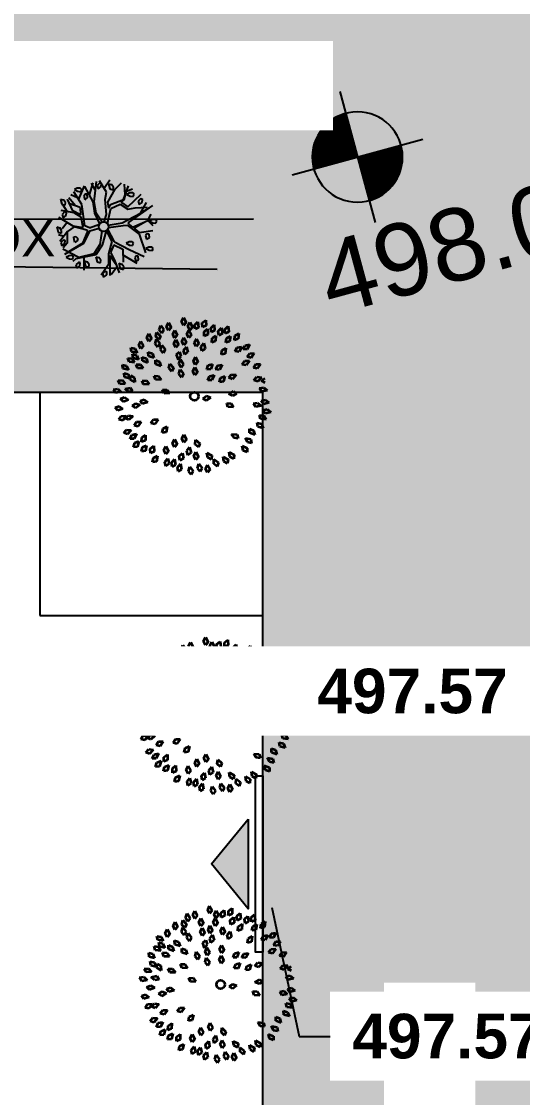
# Model space of a CAD drawing. Header units: millimetres. Extents: x -179928 to 528275, y -469666 to 511935.
# Drawn here: x 200892 to 214597, y 88024 to 117454 of the extents above; entities that cross this region are included whole.
import ezdxf
from ezdxf import colors
from ezdxf.entities.mleader import LeaderData, LeaderLine
from ezdxf.math import Vec2, Vec3

# ---------------------------------------------------------------- set-up
doc = ezdxf.new("R2010")
doc.units = ezdxf.units.MM
for name, color, linetype in [('ad-Client road levels', 1, 'Continuous'), ('ad-Entrance(1625)', 2, 'Continuous'), ('ad-Lvl-Entance road', 4, 'Continuous'), ('ad-Parking', 2, 'Continuous'), ('ad-Road', 2, 'Continuous'), ('ad-Road Hatch', 8, 'Continuous'), ('ad-Text', 7, 'Continuous')]:
    doc.layers.add(name, color=color, linetype=linetype)
doc.layers.add('ad-Landscape', color=94, linetype='Continuous', lineweight=35)
doc.layers.add('ad-Plot Boundary', color=6, linetype='Continuous', true_color=0xff00ff)
doc.styles.add('ARIAL', font='arial.ttf')
doc.styles.add('MtX_Century_Gothic', font='GOTHIC.TTF')
doc.styles.get("Standard").update_dxf_attribs({"font": 'arial.ttf'})

# ---------------------------------------------------------------- blocks, each defined once
blk = doc.blocks.new('A$C4fb60e89')
at = {"layer": 'ad-Road Hatch', "ltscale": 5, "transparency": 33554687}
h = blk.add_hatch(dxfattribs=at)
h.set_pattern_fill('AR-HBONE', color=256, scale=15)
h.set_pattern_definition([(45, (-193247.7, -428758.8), (0, 2155.2615), [4572, -1524]), (135, (-192170.1, -427681.1), (2e-13, 2155.2615), [4572, -1524])])
h.paths.add_polyline_path([(175594, -250241), (169178, -249341), (167473, -249057), (167473, -138694), (101313, -138694), (101313, -199954), (101308, -237995), (101040, -268291), (101008, -280968), (101066, -293684), (101243, -311127), (100910, -319344), (100949, -333937), (100669, -366960), (100727, -390983), (100669, -404586), (100538, -420418), (100467, -428759), (92426, -427265), (92163, -427209), (92163, -321454), (24803, -321454), (24803, -412961), (15653, -411029), (15654, -321452), (-19535, -321452), (-34427, -319477), (-65207, -315395), (-171770, -301268), (-185854, -298333), (-193248, -296832), (-193244, -292908), (-191914, -285219), (-191839, -284679), (-183397, -286393), (-169723, -289243), (-53141, -304698), (-18730, -309262), (15653, -309262), (15653, 703), (24803, 1115), (24803, -129544), (92163, -129544), (92163, 15133), (101313, 17713), (101313, -129544), (167473, -129544), (167473, 35552), (175738, 37855), (175849, 28595), (175836, 25947), (175777, 14040), (175855, 2316), (175660, -18036), (175731, -34039), (175718, -46839), (175673, -63402), (175816, -82072), (175542, -106356), (175490, -124641), (175575, -145019), (175731, -168892), (175797, -181269), (175797, -192667), (175744, -208200), (175829, -223277), (175888, -234871)])
h.paths.add_polyline_path([(24803, -309264), (92163, -309264), (92163, -138694), (24803, -138694)], flags=16)
at = {"layer": 'ad-Road', "ltscale": 5}
blk.add_lwpolyline([(101243, -311127), (100910, -319344), (100949, -333937), (100669, -366960), (100727, -390983), (100669, -404586), (100538, -420418), (100467, -428759), (92426, -427265), (92163, -427209), (92163, -321454), (24803, -321454), (24803, -412961), (15653, -411029), (15654, -321452), (-19535, -321452), (-34427, -319477), (-65207, -315395)], dxfattribs=at)
at = {"layer": 'ad-Text', "linetype": 'Continuous', "insert": (20228, -366657), "char_height": 1250, "width": 56881.51, "attachment_point": 5, "rotation": 90, "style": 'MtX_Century_Gothic', "bg_fill": 3, "box_fill_scale": 1.5, "bg_fill_color": 257, "bg_fill_transparency": 0}
blk.add_mtext("\\pxqd;30' WIDE ROAD", dxfattribs=at)
blk = doc.blocks.new('zw$A88E')
at = {"layer": 'ad-Plot Boundary', "ltscale": 5}
blk.add_lwpolyline([(-214414, -389359), (-160084, -389359), (-160084, -359309), (-195260, -359309), (-210179, -357330)], close=True, dxfattribs=at)
blk = doc.blocks.new('zw$944D')
at = {"layer": 'ad-Parking', "ltscale": 5}
blk.add_lwpolyline([(0, 0), (6100, 0), (6100, 6100), (0, 6100)], close=True, dxfattribs=at)
blk = doc.blocks.new('zw$2786')
at = {"layer": 'ad-Parking', "ltscale": 5}
blk.add_blockref('zw$944D', (21449, -246797), dxfattribs=at)
blk = doc.blocks.new('zw$68CA')
at = {"layer": 'ad-Entrance(1625)', "ltscale": 5}
h = blk.add_hatch(color=256, dxfattribs=at)
h.dxf.hatch_style = 1
h.paths.add_polyline_path([(-400, -1187.5), (-400, -3637.5), (-1400, -2412.5)])
for points in [[(-200, 0), (0, 0), (0, -4825), (-200, -4825)], [(-400, -1187.5), (-400, -3637.5), (-1400, -2412.5)]]:
    blk.add_lwpolyline(points, close=True, dxfattribs=at)
blk = doc.blocks.new('zw$9E45')
at = {"layer": 'ad-Entrance(1625)', "ltscale": 5}
blk.add_blockref('zw$68CA', (15653, -331934), dxfattribs=at)
blk = doc.blocks.new("Plot's Boundary")
at = {"layer": 'ad-Road', "ltscale": 5}
blk.add_blockref('A$C4fb60e89', (191839, 428759), dxfattribs=at)
at = {"layer": 'ad-Entrance(1625)', "ltscale": 5}
blk.add_blockref('zw$9E45', (191839, 428759), dxfattribs=at)
at = {"layer": 'ad-Parking', "ltscale": 5}
blk.add_blockref('zw$2786', (179944, 348002), dxfattribs=at)
at = {"layer": 'ad-Plot Boundary', "ltscale": 5}
blk.add_blockref('zw$A88E', (367577, 466614), dxfattribs=at)
blk = doc.blocks.new('ERFWEF')
at = {"color": 219, "linetype": 'Continuous', "true_color": 0x642165}
for p, q in [((260795.22, 1945739.7), (260795.218, 1945739.554)), ((260795.22, 1945739.7), (260795.296, 1945739.656)), ((260795.678, 1945739.608), (260795.52, 1945739.734)), ((260795.743, 1945739.406), (260795.621, 1945739.793)), ((260795.741, 1945739.867), (260795.655, 1945739.85)), ((260795.655, 1945739.85), (260795.728, 1945739.781)), ((260795.695, 1945739.551), (260795.948, 1945739.873)), ((260795.728, 1945739.781), (260795.805, 1945739.749)), ((260795.823, 1945739.846), (260795.741, 1945739.867)), ((260795.805, 1945739.749), (260795.848, 1945739.791)), ((260795.848, 1945739.791), (260795.823, 1945739.846)), ((260796.061, 1945739.39), (260795.955, 1945739.855)), ((260796.013, 1945739.602), (260796.202, 1945739.889)), ((260796.09, 1945739.382), (260796.294, 1945739.908)), ((260796.204, 1945739.695), (260796.149, 1945739.895)), ((260796.378, 1945739.844), (260796.284, 1945739.793)), ((260796.284, 1945739.793), (260796.286, 1945739.698)), ((260796.286, 1945739.698), (260796.383, 1945739.735)), ((260796.378, 1945739.844), (260796.41, 1945739.814)), ((260796.487, 1945739.548), (260796.379, 1945739.903)), ((260796.383, 1945739.735), (260796.41, 1945739.814)), ((260796.45, 1945739.671), (260796.665, 1945739.854)), ((260796.597, 1945739.758), (260796.596, 1945739.612)), ((260796.597, 1945739.758), (260796.674, 1945739.714)), ((260796.701, 1945739.631), (260796.674, 1945739.714)), ((260795.218, 1945739.554), (260795.303, 1945739.505)), ((260795.307, 1945739.324), (260795.246, 1945739.519)), ((260795.324, 1945739.573), (260795.296, 1945739.656)), ((260795.303, 1945739.505), (260795.324, 1945739.573)), ((260795.465, 1945739.298), (260795.405, 1945739.649)), ((260795.679, 1945739.339), (260795.436, 1945739.503)), ((260795.567, 1945739.414), (260795.45, 1945739.67)), ((260795.667, 1945738.818), (260795.743, 1945739.406)), ((260795.901, 1945739.654), (260795.857, 1945739.612)), ((260795.857, 1945739.612), (260795.859, 1945739.517)), ((260795.859, 1945739.517), (260795.879, 1945739.519)), ((260795.879, 1945739.519), (260795.945, 1945739.534)), ((260795.963, 1945739.631), (260795.901, 1945739.654)), ((260795.945, 1945739.534), (260795.963, 1945739.631)), ((260796.398, 1945739.366), (260796.487, 1945739.548)), ((260796.447, 1945739.279), (260796.731, 1945739.57)), ((260796.596, 1945739.612), (260796.68, 1945739.563)), ((260796.68, 1945739.563), (260796.701, 1945739.631)), ((260796.731, 1945739.57), (260796.95, 1945739.689)), ((260796.884, 1945739.235), (260797.107, 1945739.562)), ((260796.895, 1945739.22), (260797.022, 1945739.435)), ((260796.96, 1945739.347), (260797.014, 1945739.629)), ((260797.019, 1945739.438), (260797.193, 1945739.454)), ((260795.361, 1945738.89), (260795.044, 1945739.227)), ((260795.249, 1945739.334), (260795.155, 1945739.283)), ((260795.155, 1945739.283), (260795.157, 1945739.188)), ((260795.157, 1945739.188), (260795.254, 1945739.225)), ((260795.482, 1945739.241), (260795.158, 1945739.395)), ((260795.249, 1945739.334), (260795.281, 1945739.303)), ((260795.254, 1945739.225), (260795.281, 1945739.303)), ((260795.638, 1945739.139), (260795.465, 1945739.298)), ((260795.632, 1945739.072), (260795.482, 1945739.241)), ((260795.679, 1945739.339), (260795.638, 1945739.139)), ((260796.028, 1945739.079), (260796.061, 1945739.39)), ((260796.057, 1945739.07), (260796.09, 1945739.382)), ((260796.328, 1945738.961), (260796.398, 1945739.366)), ((260796.432, 1945739.111), (260796.447, 1945739.279)), ((260796.432, 1945739.111), (260796.5, 1945739.201)), ((260796.487, 1945739.091), (260796.759, 1945739.133)), ((260796.5, 1945739.201), (260796.884, 1945739.235)), ((260796.759, 1945739.133), (260796.93, 1945738.949)), ((260796.803, 1945739.185), (260796.895, 1945739.22)), ((260796.822, 1945739.159), (260796.803, 1945739.185)), ((260796.824, 1945739.158), (260796.945, 1945739.007)), ((260796.945, 1945739.007), (260797.386, 1945739.246)), ((260797.094, 1945739.363), (260797.008, 1945739.345)), ((260797.008, 1945739.345), (260797.082, 1945739.276)), ((260797.082, 1945739.276), (260797.158, 1945739.245)), ((260797.177, 1945739.341), (260797.094, 1945739.363)), ((260797.158, 1945739.245), (260797.202, 1945739.287)), ((260797.202, 1945739.287), (260797.177, 1945739.341)), ((260797.347, 1945739.134), (260797.253, 1945739.083)), ((260797.347, 1945739.134), (260797.379, 1945739.103)), ((260797.352, 1945739.025), (260797.379, 1945739.103)), ((260794.921, 1945738.99), (260794.919, 1945738.843)), ((260794.919, 1945738.843), (260795.004, 1945738.794)), ((260794.921, 1945738.99), (260794.997, 1945738.945)), ((260795.025, 1945738.862), (260794.997, 1945738.945)), ((260795.004, 1945738.794), (260795.025, 1945738.862)), ((260795.226, 1945739.033), (260795.055, 1945738.904)), ((260795.381, 1945738.867), (260795.171, 1945738.79)), ((260795.611, 1945738.78), (260795.361, 1945738.89)), ((260795.691, 1945738.687), (260795.381, 1945738.867)), ((260795.616, 1945738.789), (260795.632, 1945739.072)), ((260795.78, 1945738.729), (260795.667, 1945738.818)), ((260796.08, 1945738.763), (260796.028, 1945739.079)), ((260796.159, 1945738.792), (260796.057, 1945739.07)), ((260796.212, 1945738.783), (260796.328, 1945738.961)), ((260796.283, 1945738.715), (260796.487, 1945739.091)), ((260797.6, 1945738.867), (260796.824, 1945738.591)), ((260796.93, 1945738.949), (260797.126, 1945738.929)), ((260797.126, 1945738.929), (260797.447, 1945738.863)), ((260797.232, 1945738.752), (260797.469, 1945738.989)), ((260797.232, 1945738.752), (260797.495, 1945738.834)), ((260797.253, 1945739.083), (260797.255, 1945738.988)), ((260797.255, 1945738.988), (260797.352, 1945739.025)), ((260795.171, 1945738.79), (260794.902, 1945738.583)), ((260795.04, 1945738.69), (260794.909, 1945738.766)), ((260795.012, 1945738.6), (260794.919, 1945738.549)), ((260794.919, 1945738.549), (260794.92, 1945738.454)), ((260795.012, 1945738.6), (260795.044, 1945738.57)), ((260795.018, 1945738.492), (260795.044, 1945738.57)), ((260795.165, 1945738.788), (260795.08, 1945738.491)), ((260795.284, 1945738.521), (260795.302, 1945738.604)), ((260795.285, 1945738.447), (260795.284, 1945738.521)), ((260795.302, 1945738.604), (260795.36, 1945738.602)), ((260795.36, 1945738.602), (260795.392, 1945738.531)), ((260795.392, 1945738.531), (260795.361, 1945738.476)), ((260795.717, 1945738.672), (260795.498, 1945738.394)), ((260795.763, 1945738.646), (260795.509, 1945738.36)), ((260795.691, 1945738.688), (260795.717, 1945738.672)), ((260795.763, 1945738.645), (260795.764, 1945738.644)), ((260796.033, 1945738.646), (260795.764, 1945738.644)), ((260795.78, 1945738.729), (260796.074, 1945738.757)), ((260796.084, 1945738.557), (260795.931, 1945738.22)), ((260796.197, 1945738.535), (260795.993, 1945738.184)), ((260796.203, 1945738.537), (260796.272, 1945738.209)), ((260796.336, 1945738.18), (260796.252, 1945738.566)), ((260796.282, 1945738.608), (260796.687, 1945738.554)), ((260796.294, 1945738.669), (260796.68, 1945738.628)), ((260796.68, 1945738.628), (260797.232, 1945738.752)), ((260796.687, 1945738.554), (260796.789, 1945738.53)), ((260796.789, 1945738.53), (260797.047, 1945738.204)), ((260796.824, 1945738.591), (260796.92, 1945738.442)), ((260797.371, 1945738.507), (260797.505, 1945738.652)), ((260794.92, 1945738.454), (260795.018, 1945738.492)), ((260795.286, 1945738.021), (260794.921, 1945738.361)), ((260795.509, 1945738.36), (260794.929, 1945738.21)), ((260795.08, 1945738.491), (260794.942, 1945738.396)), ((260795.19, 1945738.286), (260795.048, 1945738.245)), ((260795.418, 1945738.354), (260795.185, 1945738.286)), ((260795.361, 1945738.476), (260795.285, 1945738.447)), ((260795.498, 1945738.394), (260795.418, 1945738.354)), ((260795.931, 1945738.22), (260795.709, 1945738.009)), ((260796.92, 1945738.442), (260797.371, 1945738.507)), ((260796.947, 1945738.403), (260797.284, 1945738.495)), ((260796.947, 1945738.403), (260797.06, 1945738.255)), ((260797.06, 1945738.255), (260797.428, 1945738.205)), ((260797.371, 1945738.507), (260797.469, 1945738.334)), ((260797.5, 1945738.497), (260797.414, 1945738.48)), ((260797.414, 1945738.48), (260797.488, 1945738.411)), ((260797.488, 1945738.411), (260797.564, 1945738.379)), ((260797.582, 1945738.476), (260797.5, 1945738.497)), ((260797.564, 1945738.379), (260797.607, 1945738.421)), ((260797.607, 1945738.421), (260797.582, 1945738.476)), ((260795.042, 1945738.142), (260794.956, 1945738.125)), ((260794.956, 1945738.125), (260795.03, 1945738.056)), ((260795.03, 1945738.056), (260795.106, 1945738.025)), ((260795.124, 1945738.121), (260795.042, 1945738.142)), ((260795.199, 1945738.013), (260795.103, 1945737.963)), ((260795.106, 1945738.025), (260795.149, 1945738.067)), ((260795.149, 1945738.067), (260795.124, 1945738.121)), ((260795.754, 1945737.971), (260795.199, 1945738.013)), ((260795.709, 1945738.009), (260795.286, 1945738.021)), ((260795.418, 1945737.991), (260795.324, 1945737.659)), ((260795.741, 1945737.924), (260795.739, 1945737.778)), ((260795.741, 1945737.924), (260795.817, 1945737.88)), ((260795.993, 1945738.184), (260795.754, 1945737.971)), ((260796.272, 1945738.209), (260796.099, 1945737.911)), ((260796.298, 1945738.112), (260796.157, 1945737.925)), ((260796.157, 1945737.925), (260796.206, 1945737.697)), ((260796.298, 1945738.112), (260796.508, 1945737.932)), ((260796.336, 1945738.18), (260796.672, 1945737.872)), ((260796.508, 1945737.932), (260796.422, 1945737.584)), ((260796.726, 1945738.076), (260796.64, 1945738.059)), ((260796.64, 1945738.059), (260796.713, 1945737.989)), ((260796.713, 1945737.989), (260796.79, 1945737.958)), ((260796.808, 1945738.055), (260796.726, 1945738.076)), ((260796.79, 1945737.958), (260796.833, 1945738)), ((260796.833, 1945738), (260796.808, 1945738.055)), ((260797.047, 1945738.204), (260797.083, 1945737.668)), ((260797.248, 1945738.161), (260797.205, 1945738.119)), ((260797.205, 1945738.119), (260797.207, 1945738.024)), ((260797.207, 1945738.024), (260797.227, 1945738.026)), ((260797.227, 1945738.026), (260797.292, 1945738.042)), ((260797.311, 1945738.138), (260797.248, 1945738.161)), ((260797.292, 1945738.042), (260797.311, 1945738.138)), ((260795.239, 1945737.894), (260795.155, 1945737.849)), ((260795.155, 1945737.849), (260795.157, 1945737.754)), ((260795.157, 1945737.754), (260795.254, 1945737.791)), ((260795.281, 1945737.87), (260795.244, 1945737.904)), ((260795.254, 1945737.791), (260795.281, 1945737.87)), ((260795.401, 1945737.894), (260795.399, 1945737.747)), ((260795.399, 1945737.747), (260795.484, 1945737.698)), ((260795.401, 1945737.894), (260795.477, 1945737.849)), ((260795.505, 1945737.766), (260795.477, 1945737.849)), ((260795.484, 1945737.698), (260795.505, 1945737.766)), ((260795.739, 1945737.778), (260795.824, 1945737.729)), ((260796.019, 1945737.63), (260795.752, 1945737.399)), ((260795.844, 1945737.797), (260795.817, 1945737.88)), ((260795.824, 1945737.729), (260795.844, 1945737.797)), ((260796.116, 1945737.855), (260795.975, 1945737.328)), ((260796.099, 1945737.911), (260796.019, 1945737.63)), ((260796.116, 1945737.855), (260796.217, 1945737.574)), ((260796.206, 1945737.697), (260796.239, 1945737.326)), ((260796.471, 1945737.782), (260796.779, 1945737.458)), ((260796.672, 1945737.872), (260797.014, 1945737.579)), ((260796.803, 1945737.656), (260796.76, 1945737.614)), ((260796.866, 1945737.633), (260796.803, 1945737.656)), ((260796.847, 1945737.536), (260796.866, 1945737.633)), ((260797.207, 1945737.796), (260797.121, 1945737.779)), ((260797.121, 1945737.779), (260797.194, 1945737.71)), ((260797.194, 1945737.71), (260797.271, 1945737.679)), ((260797.289, 1945737.775), (260797.207, 1945737.796)), ((260797.271, 1945737.679), (260797.314, 1945737.721)), ((260797.314, 1945737.721), (260797.289, 1945737.775)), ((260795.891, 1945737.474), (260795.797, 1945737.422)), ((260795.797, 1945737.422), (260795.799, 1945737.328)), ((260795.799, 1945737.328), (260795.896, 1945737.365)), ((260795.891, 1945737.474), (260795.923, 1945737.443)), ((260795.896, 1945737.365), (260795.923, 1945737.443)), ((260796.224, 1945737.499), (260796.015, 1945737.339)), ((260796.301, 1945737.586), (260796.299, 1945737.439)), ((260796.299, 1945737.439), (260796.384, 1945737.39)), ((260796.301, 1945737.586), (260796.377, 1945737.541)), ((260796.405, 1945737.458), (260796.377, 1945737.541)), ((260796.384, 1945737.39), (260796.405, 1945737.458)), ((260796.76, 1945737.614), (260796.762, 1945737.519)), ((260796.762, 1945737.519), (260796.782, 1945737.521)), ((260796.782, 1945737.521), (260796.847, 1945737.536))]:
    blk.add_line(p, q, dxfattribs=at)
blk.add_circle((260796.163, 1945738.661), 0.131, dxfattribs=at)
blk = doc.blocks.new('qerfefr')
at = {"layer": 'ad-Landscape', "color": 104, "ltscale": 1.622888}
for p, q in [((260795.962, 1945721.719, 129.914), (260796.032, 1945721.823, 129.914)), ((260796.032, 1945721.823, 129.914), (260796.083, 1945721.68, 129.914)), ((260796.173, 1945721.748, 129.914), (260796.255, 1945721.842, 129.914)), ((260796.197, 1945721.633, 129.914), (260796.173, 1945721.748, 129.914)), ((260796.255, 1945721.842, 129.914), (260796.288, 1945721.694, 129.914)), ((260795.87, 1945721.677, 129.914), (260795.944, 1945721.544, 129.914)), ((260795.944, 1945721.544, 129.914), (260795.875, 1945721.46, 129.914)), ((260796, 1945721.608, 129.914), (260795.962, 1945721.719, 129.914)), ((260796.083, 1945721.68, 129.914), (260796, 1945721.608, 129.914)), ((260796.288, 1945721.694, 129.914), (260796.197, 1945721.633, 129.914)), ((260796.283, 1945721.505, 129.914), (260796.365, 1945721.6, 129.914)), ((260796.307, 1945721.39, 129.914), (260796.283, 1945721.505, 129.914)), ((260796.398, 1945721.451, 129.914), (260796.307, 1945721.39, 129.914)), ((260796.365, 1945721.6, 129.914), (260796.398, 1945721.451, 129.914)), ((260795.855, 1945721.186, 129.914), (260795.92, 1945721.293, 129.914)), ((260795.898, 1945721.076, 129.914), (260795.855, 1945721.186, 129.914)), ((260795.978, 1945721.152, 129.914), (260795.898, 1945721.076, 129.914)), ((260795.92, 1945721.293, 129.914), (260795.978, 1945721.152, 129.914)), ((260796.247, 1945721.244, 129.914), (260796.329, 1945721.339, 129.914)), ((260796.271, 1945721.129, 129.914), (260796.247, 1945721.244, 129.914)), ((260796.362, 1945721.19, 129.914), (260796.271, 1945721.129, 129.914)), ((260796.329, 1945721.339, 129.914), (260796.362, 1945721.19, 129.914)), ((260796.237, 1945720.939, 129.914), (260796.335, 1945720.988, 129.914)), ((260796.25, 1945720.787, 129.914), (260796.237, 1945720.939, 129.914)), ((260796.344, 1945720.87, 129.914), (260796.25, 1945720.787, 129.914)), ((260796.335, 1945720.988, 129.914), (260796.344, 1945720.87, 129.914)), ((260795.94, 1945720.635, 129.914), (260796, 1945720.745, 129.914)), ((260795.989, 1945720.528, 129.914), (260795.94, 1945720.635, 129.914)), ((260796.065, 1945720.607, 129.914), (260795.989, 1945720.528, 129.914)), ((260796, 1945720.745, 129.914), (260796.065, 1945720.607, 129.914)), ((260796.234, 1945720.683, 129.914), (260796.31, 1945720.782, 129.914)), ((260796.265, 1945720.569, 129.914), (260796.234, 1945720.683, 129.914)), ((260796.352, 1945720.636, 129.914), (260796.265, 1945720.569, 129.914)), ((260796.31, 1945720.782, 129.914), (260796.352, 1945720.636, 129.914)), ((260795.614, 1945720.107, 129.914), (260795.729, 1945720.082, 129.914)), ((260795.633, 1945720, 129.914), (260795.614, 1945720.107, 129.914)), ((260795.782, 1945719.969, 129.914), (260795.633, 1945720, 129.914)), ((260795.729, 1945720.082, 129.914), (260795.782, 1945719.969, 129.914)), ((260794.373, 1945719.188, 129.914), (260794.284, 1945719.25, 129.914)), ((260794.41, 1945719.051, 129.914), (260794.486, 1945719.142, 129.914)), ((260794.486, 1945719.142, 129.914), (260794.611, 1945719.135, 129.914)), ((260794.611, 1945719.135, 129.914), (260794.514, 1945719.018, 129.914)), ((260794.514, 1945719.018, 129.914), (260794.41, 1945719.051, 129.914)), ((260794.439, 1945718.805, 129.914), (260794.499, 1945718.906, 129.914)), ((260794.547, 1945718.788, 129.914), (260794.439, 1945718.805, 129.914)), ((260794.499, 1945718.906, 129.914), (260794.623, 1945718.92, 129.914)), ((260794.623, 1945718.92, 129.914), (260794.547, 1945718.788, 129.914)), ((260794.69, 1945718.884, 129.914), (260794.725, 1945718.996, 129.914)), ((260794.799, 1945718.893, 129.914), (260794.69, 1945718.884, 129.914)), ((260794.616, 1945718.635, 129.914), (260794.672, 1945718.738, 129.914)), ((260794.725, 1945718.622, 129.914), (260794.616, 1945718.635, 129.914)), ((260794.672, 1945718.738, 129.914), (260794.796, 1945718.757, 129.914)), ((260794.796, 1945718.757, 129.914), (260794.725, 1945718.622, 129.914))]:
    blk.add_line(p, q, dxfattribs=at)
at = {"layer": 'ad-Landscape', "color": 96, "ltscale": 1.622888}
for p, q in [((260796.604, 1945721.774, 129.914), (260796.686, 1945721.869, 129.914)), ((260796.628, 1945721.659, 129.914), (260796.604, 1945721.774, 129.914)), ((260796.686, 1945721.869, 129.914), (260796.719, 1945721.72, 129.914)), ((260796.719, 1945721.72, 129.914), (260796.628, 1945721.659, 129.914)), ((260796.66, 1945721.405, 129.914), (260796.743, 1945721.499, 129.914)), ((260796.738, 1945721.606, 129.914), (260796.821, 1945721.7, 129.914)), ((260796.762, 1945721.49, 129.914), (260796.738, 1945721.606, 129.914)), ((260796.743, 1945721.499, 129.914), (260796.774, 1945721.35, 129.914)), ((260796.853, 1945721.551, 129.914), (260796.762, 1945721.49, 129.914)), ((260796.821, 1945721.7, 129.914), (260796.853, 1945721.551, 129.914)), ((260796.908, 1945721.475, 129.914), (260796.926, 1945721.591, 129.914)), ((260797.015, 1945721.5, 129.914), (260796.908, 1945721.475, 129.914)), ((260796.926, 1945721.591, 129.914), (260797.037, 1945721.65, 129.914)), ((260797.037, 1945721.65, 129.914), (260797.015, 1945721.5, 129.914)), ((260797.117, 1945721.477, 129.914), (260797.145, 1945721.591, 129.914)), ((260797.226, 1945721.493, 129.914), (260797.117, 1945721.477, 129.914)), ((260797.145, 1945721.591, 129.914), (260797.26, 1945721.641, 129.914)), ((260797.26, 1945721.641, 129.914), (260797.226, 1945721.493, 129.914)), ((260797.33, 1945721.395, 129.914), (260797.442, 1945721.452, 129.914)), ((260797.442, 1945721.452, 129.914), (260797.417, 1945721.302, 129.914)), ((260796.47, 1945721.247, 129.914), (260796.551, 1945721.342, 129.914)), ((260796.495, 1945721.132, 129.914), (260796.47, 1945721.247, 129.914)), ((260796.585, 1945721.193, 129.914), (260796.495, 1945721.132, 129.914)), ((260796.551, 1945721.342, 129.914), (260796.585, 1945721.193, 129.914)), ((260796.683, 1945721.29, 129.914), (260796.66, 1945721.405, 129.914)), ((260796.774, 1945721.35, 129.914), (260796.683, 1945721.29, 129.914)), ((260796.792, 1945721.122, 129.914), (260796.875, 1945721.216, 129.914)), ((260796.875, 1945721.216, 129.914), (260796.908, 1945721.068, 129.914)), ((260797.102, 1945721.225, 129.914), (260797.127, 1945721.34, 129.914)), ((260797.21, 1945721.243, 129.914), (260797.102, 1945721.225, 129.914)), ((260797.127, 1945721.34, 129.914), (260797.24, 1945721.393, 129.914)), ((260797.24, 1945721.393, 129.914), (260797.21, 1945721.243, 129.914)), ((260797.292, 1945721.115, 129.914), (260797.411, 1945721.154, 129.914)), ((260797.31, 1945721.279, 129.914), (260797.33, 1945721.395, 129.914)), ((260797.417, 1945721.302, 129.914), (260797.31, 1945721.279, 129.914)), ((260797.411, 1945721.154, 129.914), (260797.363, 1945721.01, 129.914)), ((260797.493, 1945721.142, 129.914), (260797.509, 1945721.259, 129.914)), ((260797.599, 1945721.168, 129.914), (260797.493, 1945721.142, 129.914)), ((260797.509, 1945721.259, 129.914), (260797.619, 1945721.32, 129.914)), ((260796.453, 1945720.881, 129.914), (260796.454, 1945720.999, 129.914)), ((260796.555, 1945720.922, 129.914), (260796.453, 1945720.881, 129.914)), ((260796.454, 1945720.999, 129.914), (260796.554, 1945721.074, 129.914)), ((260796.554, 1945721.074, 129.914), (260796.555, 1945720.922, 129.914)), ((260796.817, 1945721.007, 129.914), (260796.792, 1945721.122, 129.914)), ((260796.908, 1945721.068, 129.914), (260796.817, 1945721.007, 129.914)), ((260796.934, 1945720.853, 129.914), (260796.939, 1945720.97, 129.914)), ((260797.037, 1945720.889, 129.914), (260796.934, 1945720.853, 129.914)), ((260796.939, 1945720.97, 129.914), (260797.042, 1945721.041, 129.914)), ((260797.042, 1945721.041, 129.914), (260797.037, 1945720.889, 129.914)), ((260797.254, 1945721.004, 129.914), (260797.292, 1945721.115, 129.914)), ((260797.363, 1945721.01, 129.914), (260797.254, 1945721.004, 129.914)), ((260796.636, 1945720.647, 129.914), (260796.718, 1945720.741, 129.914)), ((260796.66, 1945720.531, 129.914), (260796.636, 1945720.647, 129.914)), ((260796.751, 1945720.592, 129.914), (260796.66, 1945720.531, 129.914)), ((260796.718, 1945720.741, 129.914), (260796.751, 1945720.592, 129.914)), ((260797.422, 1945720.616, 129.914), (260797.468, 1945720.725, 129.914)), ((260797.531, 1945720.614, 129.914), (260797.422, 1945720.616, 129.914)), ((260797.468, 1945720.725, 129.914), (260797.59, 1945720.755, 129.914)), ((260796.162, 1945720.41, 129.914), (260796.223, 1945720.519, 129.914)), ((260796.209, 1945720.302, 129.914), (260796.162, 1945720.41, 129.914)), ((260796.286, 1945720.38, 129.914), (260796.209, 1945720.302, 129.914)), ((260796.223, 1945720.519, 129.914), (260796.286, 1945720.38, 129.914)), ((260796.551, 1945720.379, 129.914), (260796.633, 1945720.473, 129.914)), ((260796.576, 1945720.263, 129.914), (260796.551, 1945720.379, 129.914)), ((260796.666, 1945720.324, 129.914), (260796.576, 1945720.263, 129.914)), ((260796.633, 1945720.473, 129.914), (260796.666, 1945720.324, 129.914)), ((260796.93, 1945720.332, 129.914), (260796.999, 1945720.428, 129.914)), ((260797.036, 1945720.306, 129.914), (260796.93, 1945720.332, 129.914)), ((260796.999, 1945720.428, 129.914), (260797.124, 1945720.431, 129.914)), ((260797.124, 1945720.431, 129.914), (260797.036, 1945720.306, 129.914)), ((260797.164, 1945720.272, 129.914), (260797.247, 1945720.355, 129.914)), ((260797.265, 1945720.229, 129.914), (260797.164, 1945720.272, 129.914)), ((260797.247, 1945720.355, 129.914), (260797.371, 1945720.338, 129.914)), ((260797.371, 1945720.338, 129.914), (260797.265, 1945720.229, 129.914)), ((260796.883, 1945720.041, 129.914), (260796.957, 1945720.133, 129.914)), ((260796.988, 1945720.009, 129.914), (260796.883, 1945720.041, 129.914)), ((260796.957, 1945720.133, 129.914), (260797.082, 1945720.129, 129.914)), ((260797.082, 1945720.129, 129.914), (260796.988, 1945720.009, 129.914)), ((260797.174, 1945719.905, 129.914), (260797.233, 1945720.007, 129.914)), ((260797.233, 1945720.007, 129.914), (260797.358, 1945720.021, 129.914)), ((260797.358, 1945720.021, 129.914), (260797.282, 1945719.889, 129.914)), ((260796.619, 1945719.595, 129.914), (260796.731, 1945719.633, 129.914)), ((260796.69, 1945719.512, 129.914), (260796.619, 1945719.595, 129.914)), ((260796.834, 1945719.562, 129.914), (260796.69, 1945719.512, 129.914)), ((260796.731, 1945719.633, 129.914), (260796.834, 1945719.562, 129.914)), ((260797.334, 1945719.526, 129.914), (260797.481, 1945719.564, 129.914)), ((260797.431, 1945719.447, 129.914), (260797.334, 1945719.526, 129.914)), ((260797.545, 1945719.475, 129.914), (260797.431, 1945719.447, 129.914)), ((260797.481, 1945719.564, 129.914), (260797.545, 1945719.475, 129.914)), ((260795.352, 1945719.084, 129.914), (260795.476, 1945719.104, 129.914)), ((260795.476, 1945719.104, 129.914), (260795.406, 1945718.969, 129.914)), ((260797.22, 1945719.189, 129.914), (260797.215, 1945719.298, 129.914)), ((260797.215, 1945719.298, 129.914), (260797.326, 1945719.259, 129.914)), ((260797.365, 1945719.14, 129.914), (260797.22, 1945719.189, 129.914)), ((260797.326, 1945719.259, 129.914), (260797.365, 1945719.14, 129.914)), ((260794.725, 1945718.996, 129.914), (260794.842, 1945719.039, 129.914)), ((260794.842, 1945719.039, 129.914), (260794.799, 1945718.893, 129.914)), ((260795.297, 1945718.98, 129.914), (260795.352, 1945719.084, 129.914)), ((260795.406, 1945718.969, 129.914), (260795.297, 1945718.98, 129.914)), ((260794.841, 1945718.528, 129.914), (260794.869, 1945718.642, 129.914)), ((260794.949, 1945718.543, 129.914), (260794.841, 1945718.528, 129.914)), ((260794.869, 1945718.642, 129.914), (260794.984, 1945718.691, 129.914)), ((260794.984, 1945718.691, 129.914), (260794.949, 1945718.543, 129.914)), ((260795.22, 1945718.505, 129.914), (260795.303, 1945718.6, 129.914)), ((260795.245, 1945718.39, 129.914), (260795.22, 1945718.505, 129.914)), ((260795.303, 1945718.6, 129.914), (260795.336, 1945718.451, 129.914)), ((260795.497, 1945718.625, 129.914), (260795.579, 1945718.72, 129.914)), ((260795.521, 1945718.51, 129.914), (260795.497, 1945718.625, 129.914)), ((260795.612, 1945718.571, 129.914), (260795.521, 1945718.51, 129.914)), ((260795.579, 1945718.72, 129.914), (260795.612, 1945718.571, 129.914)), ((260795.776, 1945718.681, 129.914), (260795.858, 1945718.776, 129.914)), ((260795.8, 1945718.566, 129.914), (260795.776, 1945718.681, 129.914)), ((260795.891, 1945718.627, 129.914), (260795.8, 1945718.566, 129.914)), ((260795.858, 1945718.776, 129.914), (260795.891, 1945718.627, 129.914)), ((260796.087, 1945718.436, 129.914), (260796.13, 1945718.553, 129.914)), ((260796.13, 1945718.553, 129.914), (260796.213, 1945718.425, 129.914)), ((260794.832, 1945718.275, 129.914), (260794.886, 1945718.379, 129.914)), ((260794.94, 1945718.264, 129.914), (260794.832, 1945718.275, 129.914)), ((260794.886, 1945718.379, 129.914), (260795.01, 1945718.399, 129.914)), ((260795.01, 1945718.399, 129.914), (260794.94, 1945718.264, 129.914)), ((260795.161, 1945718.19, 129.914), (260795.264, 1945718.261, 129.914)), ((260795.336, 1945718.451, 129.914), (260795.245, 1945718.39, 129.914)), ((260795.264, 1945718.261, 129.914), (260795.259, 1945718.109, 129.914)), ((260795.567, 1945718.117, 129.914), (260795.581, 1945718.234, 129.914)), ((260795.581, 1945718.234, 129.914), (260795.689, 1945718.297, 129.914)), ((260795.689, 1945718.297, 129.914), (260795.672, 1945718.145, 129.914)), ((260795.816, 1945718.205, 129.914), (260795.818, 1945718.323, 129.914)), ((260795.918, 1945718.245, 129.914), (260795.816, 1945718.205, 129.914)), ((260795.818, 1945718.323, 129.914), (260795.919, 1945718.398, 129.914)), ((260795.919, 1945718.398, 129.914), (260795.918, 1945718.245, 129.914)), ((260795.971, 1945718.137, 129.914), (260796.053, 1945718.232, 129.914)), ((260796.053, 1945718.232, 129.914), (260796.086, 1945718.083, 129.914)), ((260796.15, 1945718.337, 129.914), (260796.087, 1945718.436, 129.914)), ((260796.213, 1945718.425, 129.914), (260796.15, 1945718.337, 129.914)), ((260795.156, 1945718.072, 129.914), (260795.161, 1945718.19, 129.914)), ((260795.259, 1945718.109, 129.914), (260795.156, 1945718.072, 129.914)), ((260795.318, 1945718.005, 129.914), (260795.326, 1945718.122, 129.914)), ((260795.422, 1945718.039, 129.914), (260795.318, 1945718.005, 129.914)), ((260795.326, 1945718.122, 129.914), (260795.43, 1945718.191, 129.914)), ((260795.43, 1945718.191, 129.914), (260795.422, 1945718.039, 129.914)), ((260795.452, 1945717.957, 129.914), (260795.558, 1945718.023, 129.914)), ((260795.558, 1945718.023, 129.914), (260795.546, 1945717.871, 129.914)), ((260795.672, 1945718.145, 129.914), (260795.567, 1945718.117, 129.914)), ((260795.995, 1945718.022, 129.914), (260795.971, 1945718.137, 129.914)), ((260796.086, 1945718.083, 129.914), (260795.995, 1945718.022, 129.914))]:
    blk.add_line(p, q, dxfattribs=at)
at = {"layer": 'ad-Landscape', "color": 70, "ltscale": 1.622888}
for p, q in [((260795.071, 1945721.337, 129.914), (260795.077, 1945721.446, 129.914)), ((260795.077, 1945721.446, 129.914), (260795.184, 1945721.395, 129.914)), ((260795.311, 1945721.46, 129.914), (260795.393, 1945721.554, 129.914)), ((260795.335, 1945721.344, 129.914), (260795.311, 1945721.46, 129.914)), ((260795.393, 1945721.554, 129.914), (260795.426, 1945721.405, 129.914)), ((260795.574, 1945721.597, 129.914), (260795.656, 1945721.692, 129.914)), ((260795.598, 1945721.482, 129.914), (260795.574, 1945721.597, 129.914)), ((260795.689, 1945721.543, 129.914), (260795.598, 1945721.482, 129.914)), ((260795.656, 1945721.692, 129.914), (260795.689, 1945721.543, 129.914)), ((260795.756, 1945721.379, 129.914), (260795.82, 1945721.487, 129.914)), ((260795.818, 1945721.563, 129.914), (260795.87, 1945721.677, 129.914)), ((260795.875, 1945721.46, 129.914), (260795.818, 1945721.563, 129.914)), ((260795.82, 1945721.487, 129.914), (260795.879, 1945721.347, 129.914)), ((260794.931, 1945721.195, 129.914), (260795.041, 1945721.151, 129.914)), ((260794.932, 1945721.085, 129.914), (260794.931, 1945721.195, 129.914)), ((260795.041, 1945721.151, 129.914), (260795.074, 1945721.03, 129.914)), ((260795.065, 1945721.155, 129.914), (260795.08, 1945721.263, 129.914)), ((260795.197, 1945721.08, 129.914), (260795.065, 1945721.155, 129.914)), ((260795.209, 1945721.273, 129.914), (260795.071, 1945721.337, 129.914)), ((260795.08, 1945721.263, 129.914), (260795.182, 1945721.204, 129.914)), ((260795.182, 1945721.204, 129.914), (260795.197, 1945721.08, 129.914)), ((260795.184, 1945721.395, 129.914), (260795.209, 1945721.273, 129.914)), ((260795.426, 1945721.405, 129.914), (260795.335, 1945721.344, 129.914)), ((260795.488, 1945721.095, 129.914), (260795.507, 1945721.203, 129.914)), ((260795.507, 1945721.203, 129.914), (260795.607, 1945721.14, 129.914)), ((260795.801, 1945721.27, 129.914), (260795.756, 1945721.379, 129.914)), ((260795.879, 1945721.347, 129.914), (260795.801, 1945721.27, 129.914)), ((260794.723, 1945720.952, 129.914), (260794.737, 1945721.06, 129.914)), ((260794.857, 1945720.878, 129.914), (260794.723, 1945720.952, 129.914)), ((260794.737, 1945721.06, 129.914), (260794.84, 1945721.003, 129.914)), ((260794.84, 1945721.003, 129.914), (260794.857, 1945720.878, 129.914)), ((260795.074, 1945721.03, 129.914), (260794.932, 1945721.085, 129.914)), ((260795.101, 1945720.969, 129.914), (260795.214, 1945720.935, 129.914)), ((260795.111, 1945720.86, 129.914), (260795.101, 1945720.969, 129.914)), ((260795.257, 1945720.818, 129.914), (260795.111, 1945720.86, 129.914)), ((260795.214, 1945720.935, 129.914), (260795.257, 1945720.818, 129.914)), ((260795.291, 1945721.015, 129.914), (260795.317, 1945721.121, 129.914)), ((260795.415, 1945720.927, 129.914), (260795.291, 1945721.015, 129.914)), ((260795.317, 1945721.121, 129.914), (260795.413, 1945721.052, 129.914)), ((260795.413, 1945721.052, 129.914), (260795.415, 1945720.927, 129.914)), ((260795.618, 1945721.015, 129.914), (260795.488, 1945721.095, 129.914)), ((260795.607, 1945721.14, 129.914), (260795.618, 1945721.015, 129.914)), ((260795.616, 1945720.836, 129.914), (260795.643, 1945720.942, 129.914)), ((260795.643, 1945720.942, 129.914), (260795.738, 1945720.872, 129.914)), ((260795.738, 1945720.872, 129.914), (260795.74, 1945720.747, 129.914)), ((260794.508, 1945720.674, 129.914), (260794.623, 1945720.649, 129.914)), ((260794.527, 1945720.566, 129.914), (260794.508, 1945720.674, 129.914)), ((260794.676, 1945720.536, 129.914), (260794.527, 1945720.566, 129.914)), ((260794.623, 1945720.649, 129.914), (260794.676, 1945720.536, 129.914)), ((260794.704, 1945720.716, 129.914), (260794.719, 1945720.824, 129.914)), ((260794.837, 1945720.641, 129.914), (260794.704, 1945720.716, 129.914)), ((260794.719, 1945720.824, 129.914), (260794.822, 1945720.765, 129.914)), ((260794.822, 1945720.765, 129.914), (260794.837, 1945720.641, 129.914)), ((260794.836, 1945720.616, 129.914), (260794.882, 1945720.715, 129.914)), ((260794.94, 1945720.506, 129.914), (260794.836, 1945720.616, 129.914)), ((260794.882, 1945720.715, 129.914), (260794.962, 1945720.629, 129.914)), ((260794.962, 1945720.629, 129.914), (260794.94, 1945720.506, 129.914)), ((260795.74, 1945720.747, 129.914), (260795.616, 1945720.836, 129.914)), ((260794.321, 1945720.471, 129.914), (260794.439, 1945720.458, 129.914)), ((260794.351, 1945720.366, 129.914), (260794.321, 1945720.471, 129.914)), ((260794.503, 1945720.351, 129.914), (260794.351, 1945720.366, 129.914)), ((260794.439, 1945720.458, 129.914), (260794.503, 1945720.351, 129.914)), ((260794.7, 1945720.297, 129.914), (260794.633, 1945720.403, 129.914)), ((260794.633, 1945720.403, 129.914), (260794.785, 1945720.392, 129.914)), ((260794.817, 1945720.287, 129.914), (260794.7, 1945720.297, 129.914)), ((260794.785, 1945720.392, 129.914), (260794.817, 1945720.287, 129.914)), ((260795.141, 1945720.498, 129.914), (260795.255, 1945720.469, 129.914)), ((260795.155, 1945720.39, 129.914), (260795.141, 1945720.498, 129.914)), ((260795.303, 1945720.353, 129.914), (260795.155, 1945720.39, 129.914)), ((260795.255, 1945720.469, 129.914), (260795.303, 1945720.353, 129.914)), ((260795.498, 1945720.537, 129.914), (260795.61, 1945720.5, 129.914)), ((260795.505, 1945720.428, 129.914), (260795.498, 1945720.537, 129.914)), ((260795.65, 1945720.382, 129.914), (260795.505, 1945720.428, 129.914)), ((260795.61, 1945720.5, 129.914), (260795.65, 1945720.382, 129.914)), ((260794.237, 1945719.982, 129.914), (260794.355, 1945719.986, 129.914)), ((260794.282, 1945719.882, 129.914), (260794.237, 1945719.982, 129.914)), ((260794.355, 1945719.986, 129.914), (260794.434, 1945719.888, 129.914)), ((260794.444, 1945720.172, 129.914), (260794.561, 1945720.184, 129.914)), ((260794.495, 1945720.075, 129.914), (260794.444, 1945720.172, 129.914)), ((260794.646, 1945720.092, 129.914), (260794.495, 1945720.075, 129.914)), ((260794.561, 1945720.184, 129.914), (260794.646, 1945720.092, 129.914)), ((260794.947, 1945719.983, 129.914), (260795.065, 1945719.986, 129.914)), ((260794.99, 1945719.883, 129.914), (260794.947, 1945719.983, 129.914)), ((260795.065, 1945719.986, 129.914), (260795.143, 1945719.888, 129.914)), ((260794.247, 1945719.639, 129.914), (260794.337, 1945719.715, 129.914)), ((260794.434, 1945719.888, 129.914), (260794.282, 1945719.882, 129.914)), ((260794.337, 1945719.715, 129.914), (260794.459, 1945719.687, 129.914)), ((260794.459, 1945719.687, 129.914), (260794.344, 1945719.588, 129.914)), ((260794.424, 1945719.626, 129.914), (260794.528, 1945719.682, 129.914)), ((260794.528, 1945719.682, 129.914), (260794.641, 1945719.63, 129.914)), ((260794.701, 1945719.906, 129.914), (260794.813, 1945719.944, 129.914)), ((260794.773, 1945719.823, 129.914), (260794.701, 1945719.906, 129.914)), ((260794.917, 1945719.873, 129.914), (260794.773, 1945719.823, 129.914)), ((260794.813, 1945719.944, 129.914), (260794.917, 1945719.873, 129.914)), ((260795.143, 1945719.888, 129.914), (260794.99, 1945719.883, 129.914)), ((260794.344, 1945719.588, 129.914), (260794.247, 1945719.639, 129.914)), ((260794.508, 1945719.556, 129.914), (260794.424, 1945719.626, 129.914)), ((260794.641, 1945719.63, 129.914), (260794.508, 1945719.556, 129.914)), ((260794.608, 1945719.374, 129.914), (260794.699, 1945719.448, 129.914)), ((260794.699, 1945719.448, 129.914), (260794.821, 1945719.418, 129.914)), ((260794.821, 1945719.418, 129.914), (260794.703, 1945719.321, 129.914)), ((260795.072, 1945719.315, 129.914), (260795.165, 1945719.388, 129.914)), ((260795.165, 1945719.388, 129.914), (260795.286, 1945719.355, 129.914)), ((260794.284, 1945719.25, 129.914), (260794.382, 1945719.315, 129.914)), ((260794.5, 1945719.273, 129.914), (260794.373, 1945719.188, 129.914)), ((260794.382, 1945719.315, 129.914), (260794.5, 1945719.273, 129.914)), ((260794.703, 1945719.321, 129.914), (260794.608, 1945719.374, 129.914)), ((260795.167, 1945719.26, 129.914), (260795.072, 1945719.315, 129.914)), ((260795.286, 1945719.355, 129.914), (260795.167, 1945719.26, 129.914))]:
    blk.add_line(p, q, dxfattribs=at)
at = {"layer": 'ad-Landscape', "color": 98, "ltscale": 1.622888}
for p, q in [((260797.619, 1945721.32, 129.914), (260797.599, 1945721.168, 129.914)), ((260797.672, 1945721.144, 129.914), (260797.695, 1945721.259, 129.914)), ((260797.78, 1945721.164, 129.914), (260797.672, 1945721.144, 129.914)), ((260797.695, 1945721.259, 129.914), (260797.808, 1945721.314, 129.914)), ((260797.808, 1945721.314, 129.914), (260797.78, 1945721.164, 129.914)), ((260797.624, 1945720.906, 129.914), (260797.673, 1945721.014, 129.914)), ((260797.733, 1945720.902, 129.914), (260797.624, 1945720.906, 129.914)), ((260797.673, 1945721.014, 129.914), (260797.795, 1945721.042, 129.914)), ((260797.795, 1945721.042, 129.914), (260797.733, 1945720.902, 129.914)), ((260797.869, 1945720.909, 129.914), (260797.912, 1945721.019, 129.914)), ((260797.978, 1945720.91, 129.914), (260797.869, 1945720.909, 129.914)), ((260797.912, 1945721.019, 129.914), (260798.033, 1945721.052, 129.914)), ((260798.033, 1945721.052, 129.914), (260797.978, 1945720.91, 129.914)), ((260797.59, 1945720.755, 129.914), (260797.531, 1945720.614, 129.914)), ((260797.807, 1945720.606, 129.914), (260797.89, 1945720.689, 129.914)), ((260797.907, 1945720.563, 129.914), (260797.807, 1945720.606, 129.914)), ((260797.89, 1945720.689, 129.914), (260798.014, 1945720.672, 129.914)), ((260798.014, 1945720.672, 129.914), (260797.907, 1945720.563, 129.914)), ((260798.036, 1945720.6, 129.914), (260798.115, 1945720.688, 129.914)), ((260798.139, 1945720.563, 129.914), (260798.036, 1945720.6, 129.914)), ((260798.115, 1945720.688, 129.914), (260798.239, 1945720.678, 129.914)), ((260798.239, 1945720.678, 129.914), (260798.139, 1945720.563, 129.914)), ((260797.904, 1945720.21, 129.914), (260797.997, 1945720.283, 129.914)), ((260797.997, 1945720.283, 129.914), (260798.118, 1945720.252, 129.914)), ((260798.088, 1945720.372, 129.914), (260798.179, 1945720.446, 129.914)), ((260798.184, 1945720.319, 129.914), (260798.088, 1945720.372, 129.914)), ((260798.179, 1945720.446, 129.914), (260798.301, 1945720.417, 129.914)), ((260798.301, 1945720.417, 129.914), (260798.184, 1945720.319, 129.914)), ((260797.45, 1945719.958, 129.914), (260797.55, 1945720.02, 129.914)), ((260797.667, 1945719.975, 129.914), (260797.538, 1945719.893, 129.914)), ((260797.55, 1945720.02, 129.914), (260797.667, 1945719.975, 129.914)), ((260798, 1945720.156, 129.914), (260797.904, 1945720.21, 129.914)), ((260798.118, 1945720.252, 129.914), (260798, 1945720.156, 129.914)), ((260798.173, 1945720.04, 129.914), (260798.264, 1945720.116, 129.914)), ((260798.27, 1945719.989, 129.914), (260798.173, 1945720.04, 129.914)), ((260798.264, 1945720.116, 129.914), (260798.385, 1945720.088, 129.914)), ((260798.385, 1945720.088, 129.914), (260798.27, 1945719.989, 129.914)), ((260797.282, 1945719.889, 129.914), (260797.174, 1945719.905, 129.914)), ((260797.538, 1945719.893, 129.914), (260797.45, 1945719.958, 129.914)), ((260798.099, 1945719.708, 129.914), (260798.199, 1945719.772, 129.914)), ((260798.188, 1945719.645, 129.914), (260798.099, 1945719.708, 129.914)), ((260798.316, 1945719.728, 129.914), (260798.188, 1945719.645, 129.914)), ((260798.199, 1945719.772, 129.914), (260798.316, 1945719.728, 129.914)), ((260798.296, 1945719.633, 129.914), (260798.402, 1945719.685, 129.914)), ((260798.185, 1945719.455, 129.914), (260798.303, 1945719.447, 129.914)), ((260798.219, 1945719.351, 129.914), (260798.185, 1945719.455, 129.914)), ((260798.378, 1945719.56, 129.914), (260798.296, 1945719.633, 129.914)), ((260798.303, 1945719.447, 129.914), (260798.372, 1945719.343, 129.914)), ((260797.917, 1945719.095, 129.914), (260798.034, 1945719.084, 129.914)), ((260797.948, 1945718.99, 129.914), (260797.917, 1945719.095, 129.914)), ((260798.142, 1945719.109, 129.914), (260798.26, 1945719.111, 129.914)), ((260798.184, 1945719.008, 129.914), (260798.142, 1945719.109, 129.914)), ((260798.372, 1945719.343, 129.914), (260798.219, 1945719.351, 129.914)), ((260798.26, 1945719.111, 129.914), (260798.336, 1945719.012, 129.914)), ((260798.1, 1945718.978, 129.914), (260797.948, 1945718.99, 129.914)), ((260798.034, 1945719.084, 129.914), (260798.1, 1945718.978, 129.914)), ((260798.12, 1945718.848, 129.914), (260798.238, 1945718.847, 129.914)), ((260798.16, 1945718.746, 129.914), (260798.12, 1945718.848, 129.914)), ((260798.336, 1945719.012, 129.914), (260798.184, 1945719.008, 129.914)), ((260798.238, 1945718.847, 129.914), (260798.312, 1945718.746, 129.914)), ((260797.864, 1945718.452, 129.914), (260797.878, 1945718.561, 129.914)), ((260797.878, 1945718.561, 129.914), (260797.981, 1945718.502, 129.914)), ((260797.981, 1945718.502, 129.914), (260797.997, 1945718.378, 129.914)), ((260797.997, 1945718.638, 129.914), (260797.998, 1945718.748, 129.914)), ((260798.138, 1945718.581, 129.914), (260797.997, 1945718.638, 129.914)), ((260797.998, 1945718.748, 129.914), (260798.107, 1945718.703, 129.914)), ((260798.107, 1945718.703, 129.914), (260798.138, 1945718.581, 129.914)), ((260798.312, 1945718.746, 129.914), (260798.16, 1945718.746, 129.914)), ((260797.158, 1945718.325, 129.914), (260797.122, 1945718.445, 129.914)), ((260797.122, 1945718.445, 129.914), (260797.265, 1945718.393, 129.914)), ((260797.268, 1945718.283, 129.914), (260797.158, 1945718.325, 129.914)), ((260797.265, 1945718.393, 129.914), (260797.268, 1945718.283, 129.914)), ((260797.48, 1945718.118, 129.914), (260797.456, 1945718.241, 129.914)), ((260797.456, 1945718.241, 129.914), (260797.594, 1945718.175, 129.914)), ((260797.604, 1945718.351, 129.914), (260797.632, 1945718.457, 129.914)), ((260797.728, 1945718.262, 129.914), (260797.604, 1945718.351, 129.914)), ((260797.632, 1945718.457, 129.914), (260797.727, 1945718.387, 129.914)), ((260797.727, 1945718.387, 129.914), (260797.728, 1945718.262, 129.914)), ((260797.997, 1945718.378, 129.914), (260797.864, 1945718.452, 129.914)), ((260795.441, 1945717.84, 129.914), (260795.452, 1945717.957, 129.914)), ((260796.325, 1945718.002, 129.914), (260796.337, 1945718.127, 129.914)), ((260796.411, 1945717.922, 129.914), (260796.325, 1945718.002, 129.914)), ((260796.337, 1945718.127, 129.914), (260796.45, 1945718.025, 129.914)), ((260796.45, 1945718.025, 129.914), (260796.411, 1945717.922, 129.914)), ((260796.916, 1945717.856, 129.914), (260796.929, 1945717.981, 129.914)), ((260796.929, 1945717.981, 129.914), (260797.042, 1945717.878, 129.914)), ((260797.314, 1945717.931, 129.914), (260797.315, 1945718.056, 129.914)), ((260797.408, 1945717.86, 129.914), (260797.314, 1945717.931, 129.914)), ((260797.315, 1945718.056, 129.914), (260797.437, 1945717.965, 129.914)), ((260797.437, 1945717.965, 129.914), (260797.408, 1945717.86, 129.914)), ((260797.586, 1945718.066, 129.914), (260797.48, 1945718.118, 129.914)), ((260797.594, 1945718.175, 129.914), (260797.586, 1945718.066, 129.914)), ((260795.546, 1945717.871, 129.914), (260795.441, 1945717.84, 129.914)), ((260795.722, 1945717.778, 129.914), (260795.789, 1945717.883, 129.914)), ((260795.763, 1945717.667, 129.914), (260795.722, 1945717.778, 129.914)), ((260795.844, 1945717.741, 129.914), (260795.763, 1945717.667, 129.914)), ((260795.789, 1945717.883, 129.914), (260795.844, 1945717.741, 129.914)), ((260795.979, 1945717.788, 129.914), (260796.042, 1945717.897, 129.914)), ((260796.026, 1945717.68, 129.914), (260795.979, 1945717.788, 129.914)), ((260796.103, 1945717.757, 129.914), (260796.026, 1945717.68, 129.914)), ((260796.042, 1945717.897, 129.914), (260796.103, 1945717.757, 129.914)), ((260796.188, 1945717.716, 129.914), (260796.27, 1945717.81, 129.914)), ((260796.212, 1945717.6, 129.914), (260796.188, 1945717.716, 129.914)), ((260796.303, 1945717.661, 129.914), (260796.212, 1945717.6, 129.914)), ((260796.27, 1945717.81, 129.914), (260796.303, 1945717.661, 129.914)), ((260796.44, 1945717.791, 129.914), (260796.476, 1945717.91, 129.914)), ((260796.509, 1945717.695, 129.914), (260796.44, 1945717.791, 129.914)), ((260796.476, 1945717.91, 129.914), (260796.567, 1945717.788, 129.914)), ((260796.567, 1945717.788, 129.914), (260796.509, 1945717.695, 129.914)), ((260796.723, 1945717.78, 129.914), (260796.74, 1945717.904, 129.914)), ((260796.806, 1945717.696, 129.914), (260796.723, 1945717.78, 129.914)), ((260796.74, 1945717.904, 129.914), (260796.849, 1945717.796, 129.914)), ((260796.849, 1945717.796, 129.914), (260796.806, 1945717.696, 129.914)), ((260797.003, 1945717.776, 129.914), (260796.916, 1945717.856, 129.914)), ((260797.042, 1945717.878, 129.914), (260797.003, 1945717.776, 129.914))]:
    blk.add_line(p, q, dxfattribs=at)
at = {"layer": 'ad-Landscape', "color": 96, "ltscale": 1.622888}
blk.add_circle((260796.41, 1945719.71, 129.914), 0.116, dxfattribs=at)
blk = doc.blocks.new('zw$E387')
at = {"color": 3}
for points, elevation in [([(207241, 112050), (185016, 112018)], -17540), ([(185265, 110937), (206245, 110683)], -17607)]:
    blk.add_lwpolyline(points, dxfattribs=dict(at, elevation=elevation))
at = {"color": 6, "xscale": 999.9541051248865, "yscale": 999.9541051248865, "zscale": 999.9541051248865, "rotation": 15.20137085992778}
for name, p in [('ERFWEF', (258716858, -1945840491, -17285)), ('qerfefr', (258714132, -1945826910, 865984)), ('qerfefr', (258714737, -1945835653, 865359)), ('qerfefr', (258714850, -1945842998, 864586))]:
    blk.add_blockref(name, p, dxfattribs=at)
blk.add_text('PLANTARY BOX', height=999.95, rotation=360.4362).set_placement((191106, 110952, -17540))
blk = doc.blocks.new('LVL')
at = {"layer": 'ad-Client road levels'}
for p, q in [((0.7, -186.7), (0.5, 188.3)), ((-186.9, 0.7), (188.1, 0.8))]:
    blk.add_line(p, q, dxfattribs=at)
at = {"layer": 'ad-Client road levels', "const_width": 125}
for points in [[(63.1, 0.8, 0.414214), (0.6, 63.3)], [(-61.9, 0.7, 0.414214), (0.6, -61.7, 0.414214)]]:
    blk.add_lwpolyline(points, format="xyb", dxfattribs=at)
at = {"layer": 'ad-Client road levels'}
blk.add_circle((0.6, 0.8), 125, dxfattribs=at)
at = {"layer": 'ad-Client road levels', "color": 3, "true_color": 0x00fa00, "style": 'ARIAL'}
blk.add_attdef('EL.+0.00', (194.3, 102.2), '', height=200, rotation=0.0254, dxfattribs=at)
blk = doc.blocks.new('zw$1F4')
at = {"layer": 'ad-Client road levels'}
ref = blk.add_blockref('LVL', (354031, -89111, 498152), dxfattribs=dict(at, xscale=-9.879899047387294, yscale=9.879899047387292, zscale=9.879899047387289, rotation=195.201370859182))
ref.add_attrib('EL.+0.00', '498.00', (353316, -93463, 498152), dxfattribs={"height": 1976, "rotation": 15.176, "style": 'ARIAL'})
blk = doc.blocks.new('zw$1B0B')
at = {"layer": 'ad-Lvl-Entance road'}
ml = blk.add_multileader_mtext('Standard', dxfattribs=at)
ml.set_content('{\\fArial|b1|i0|c0|p34;498.10}', color=256)
ml.set_leader_properties()
ml.build(insert=Vec2(0, 0))
ml.multileader.update_dxf_attribs({"has_text_frame": 1, "arrow_head_size": 1219, "scale": 12})
ctx = ml.context
ctx.base_point, ctx.scale, ctx.char_height, ctx.arrow_head_size, ctx.landing_gap_size, ctx.plane_origin = Vec3(152516, 16270), 12, 1219.19, 1219, 610, Vec3(150677, 11550)
notes = []
notes.append((ctx, [(0, (1, 1, 0), (151671, 16270), (1, 0), 845, [(0, [(150677, 11550)], 0, [])])]))
ctx.mtext.insert, ctx.mtext.width, ctx.mtext.defined_height, ctx.mtext.flow_direction = Vec3(153126, 16891), 5138.49, 1392, 5
ctx.mtext.has_bg_fill, ctx.mtext.bg_color, ctx.mtext.bg_scale_factor, ctx.mtext.bg_transparency, ctx.mtext.use_window_bg_color = 1, -1027028792, 1.5, 0, 1
ml = blk.add_multileader_mtext('Standard', dxfattribs=at)
ml.set_content('{\\fArial|b1|i0|c0|p34;497.57}', color=256)
ml.set_leader_properties()
ml.build(insert=Vec2(0, 0))
ml.multileader.update_dxf_attribs({"has_text_frame": 1, "arrow_head_size": 1219, "scale": 12})
ctx = ml.context
ctx.base_point, ctx.scale, ctx.char_height, ctx.arrow_head_size, ctx.landing_gap_size, ctx.plane_origin = Vec3(215315, -9726), 12, 1219.19, 1219, 610, Vec3(213475, -5006)
notes.append((ctx, [(0, (1, 1, 0), (214470, -9726), (1, 0), 845, [(0, [(213475, -5006)], 0, [])])]))
ctx.mtext.insert, ctx.mtext.width, ctx.mtext.defined_height, ctx.mtext.flow_direction = Vec3(215924, -9106), 5138.49, 1392, 5
ctx.mtext.has_bg_fill, ctx.mtext.bg_color, ctx.mtext.bg_scale_factor, ctx.mtext.bg_transparency, ctx.mtext.use_window_bg_color = 1, -1027028792, 1.5, 0, 1
for ctx, leaders in notes:
    for number, flags, end, landing, length, lines in leaders:
        leader = LeaderData()
        leader.index, (leader.has_last_leader_line, leader.has_dogleg_vector, leader.attachment_direction) = number, flags
        leader.last_leader_point, leader.dogleg_vector, leader.dogleg_length = Vec3(end), Vec3(landing), length
        for number, points, colour, breaks in lines:
            line = LeaderLine()
            line.index, line.vertices, line.color, line.breaks = number, Vec3.list(points), colors.encode_raw_color(colour), breaks
            leader.lines.append(line)
        ctx.leaders.append(leader)
ml = blk.add_multileader_mtext('Standard', dxfattribs=at)
ml.set_content('{\\fArial|b1|i0|c0|p34;497.57}', color=256)
ml.set_leader_properties()
ml.build(insert=Vec2(0, 0))
ml.multileader.update_dxf_attribs({"has_text_frame": 1, "arrow_head_size": 1219, "scale": 12})
ctx = ml.context
ctx.base_point, ctx.scale, ctx.char_height, ctx.arrow_head_size, ctx.landing_gap_size, ctx.plane_origin = Vec3(214465, -286), 12, 1219.19, 1219, 610, Vec3(222625, -5006)
ctx.text_align_type = 2
notes = []
notes.append((ctx, [(0, (1, 1, 0), (221631, -286), (-1, 0), 845, [(0, [(222625, -5006)], 0, [])])]))
ctx.mtext.insert, ctx.mtext.width, ctx.mtext.defined_height, ctx.mtext.alignment, ctx.mtext.flow_direction = Vec3(220176, 334), 5138.49, 1392, 3, 5
ctx.mtext.has_bg_fill, ctx.mtext.bg_color, ctx.mtext.bg_scale_factor, ctx.mtext.bg_transparency, ctx.mtext.use_window_bg_color = 1, -1027028792, 1.5, 0, 1
for ctx, leaders in notes:
    for number, flags, end, landing, length, lines in leaders:
        leader = LeaderData()
        leader.index, (leader.has_last_leader_line, leader.has_dogleg_vector, leader.attachment_direction) = number, flags
        leader.last_leader_point, leader.dogleg_vector, leader.dogleg_length = Vec3(end), Vec3(landing), length
        for number, points, colour, breaks in lines:
            line = LeaderLine()
            line.index, line.vertices, line.color, line.breaks = number, Vec3.list(points), colors.encode_raw_color(colour), breaks
            leader.lines.append(line)
        ctx.leaders.append(leader)

msp = doc.modelspace()

# ---------------------------------------------------------------- block references
at = {"ltscale": 5}
msp.add_blockref("Plot's Boundary", (0, 0), dxfattribs=at)

# ---------------------------------------------------------------- next in the draw order: block references
msp.add_blockref('zw$E387', (0, 0), dxfattribs=at)
at = {"layer": 'ad-Client road levels'}
msp.add_blockref('zw$1F4', (-143957, 202866), dxfattribs=at)

# ---------------------------------------------------------------- next in the draw order: block references
at = {"layer": 'ad-Lvl-Entance road', "ltscale": 5}
msp.add_blockref('zw$1B0B', (-5983, 99419), dxfattribs=at)

doc.saveas('drawing.dxf')
